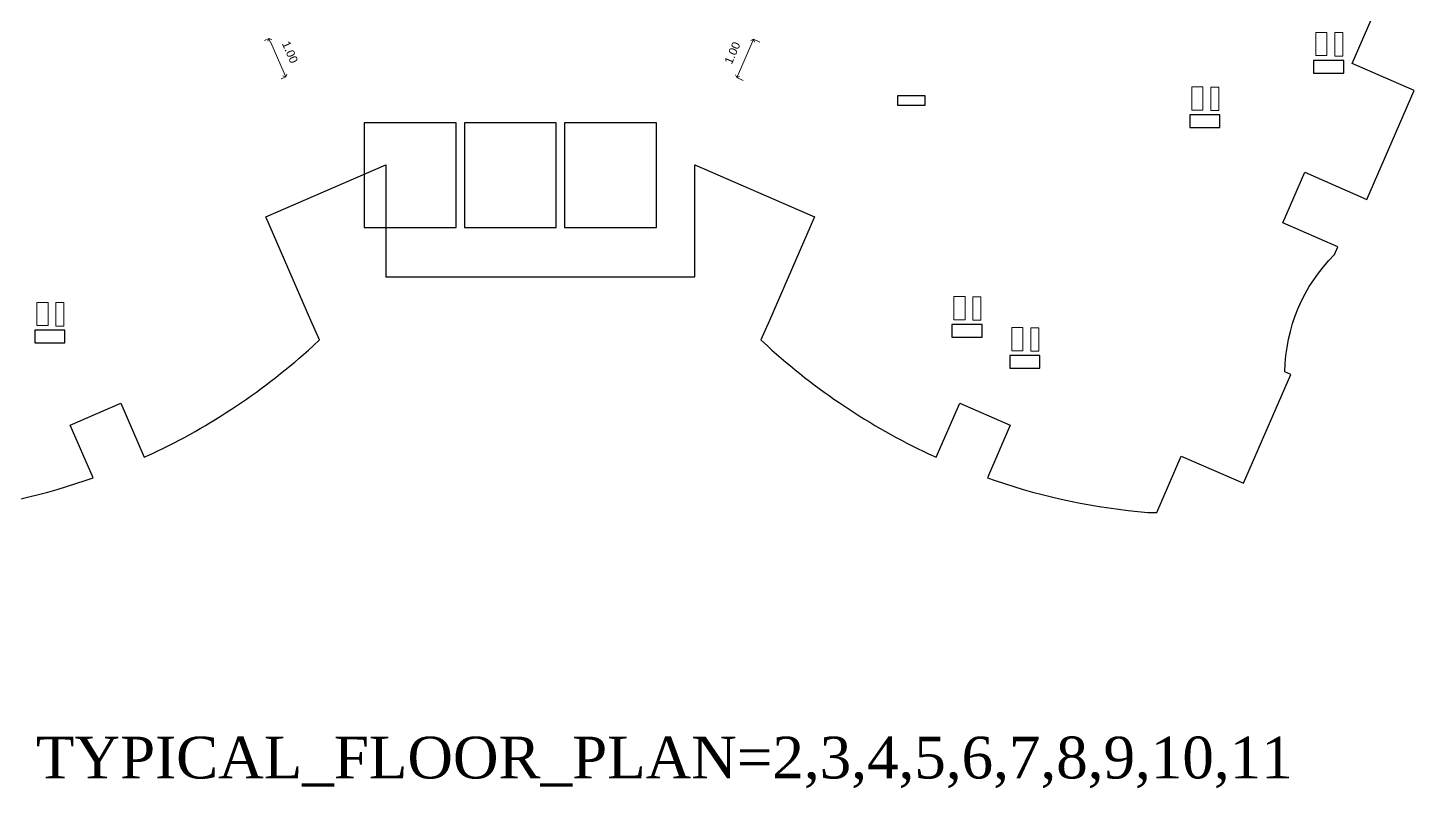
# Model space of a CAD drawing. Header units: metres. Extents: x 0 to 2611, y 0 to 3637.
# Drawn here: x 1508.9 to 1542.11, y 2703.27 to 2721.47 of the extents above; entities that cross this region are included whole.
import ezdxf

# ---------------------------------------------------------------- set-up
doc = ezdxf.new("R2010")
doc.units = ezdxf.units.M
doc.header["$LTSCALE"] = 0.1
doc.linetypes.add('CONTINULUS', pattern=[0])
for name, color, linetype, lineweight in [('BLK_1_FLR_2_BATH', 3, 'Continuous', 0), ('BLK_1_FLR_2_EXIT_WIDTH_DOOR', 7, 'Continuous', 0), ('BLK_1_FLR_2_URINAL', 1, 'Continuous', 0), ('PLAN', 7, 'Continuous', 40)]:
    doc.layers.add(name, color=color, linetype=linetype, lineweight=lineweight)
for name, color, linetype in [('BLK_1_FLR_2_BLT_UP_AREA', 22, 'Continuous'), ('BLK_1_FLR_2_LIFT_2', 1, 'Continuous'), ('BLK_1_FLR_2_LIFT_3', 1, 'Continuous'), ('BLK_1_FLR_2_LIFT_4', 1, 'Continuous'), ('BLK_1_FLR_2_UNITFA', 8, 'Continuous'), ('BLK_1_FLR_2_WATER_CLOSET', 3, 'Continuous')]:
    doc.layers.add(name, color=color, linetype=linetype)
doc.styles.add('Arial', font='arial.ttf', dxfattribs={"height": 0.2})
doc.styles.add('TNR', font='times.ttf', dxfattribs={"height": 0.5})
doc.dimstyles.new('Standard$0', dxfattribs={"dimtxt": 0.2, "dimasz": 0.1, "dimexe": 0, "dimexo": 0, "dimgap": 0.1525, "dimtad": 0, "dimzin": 3, "dimdsep": 46, "dimtxsty": 'Arial', "dimblk": 'OPEN90', "dimcen": 0.09, "dimclrd": 8, "dimclre": 8, "dimclrt": 7, "dimadec": 0, "dimazin": 0, "dimtfac": 1, "dimtofl": 0, "dimtmove": 2, "dimatfit": 2, "dimfxl": 1, "dimtolj": 1, "dimtzin": 0, "dimlwd": 9, "dimlwe": 9, "dimarcsym": 0})

# ---------------------------------------------------------------- blocks, each defined once
blk = doc.blocks.new('_Open90')
at = {"layer": 'PLAN', "color": 0, "lineweight": -2}
for p, q in [((0, 0), (-1, 0)), ((-0.5, 0.5), (0, 0)), ((0, 0), (-0.5, -0.5))]:
    blk.add_line(p, q, dxfattribs=at)
blk = doc.blocks.new('*D353')
at = {"layer": 'BLK_1_FLR_2_EXIT_WIDTH_DOOR', "color": 8, "linetype": 'CONTINULUS', "lineweight": 9, "ltscale": 0.05, "transparency": 16777216}
for p, q in [((1514.571, 2721.164), (1514.678, 2721.211)), ((1515.038, 2720.386), (1514.718, 2721.12)), ((1514.97, 2720.248), (1515.078, 2720.294))]:
    blk.add_line(p, q, dxfattribs=at)
at = {"layer": 'Defpoints', "color": 0, "linetype": 'CONTINULUS', "ltscale": 0.05, "transparency": 16777216}
for p in [(1514.678, 2721.211), (1514.571, 2721.164), (1514.97, 2720.248)]:
    blk.add_point(p, dxfattribs=at)
at = {"layer": 'BLK_1_FLR_2_EXIT_WIDTH_DOOR', "color": 8, "linetype": 'CONTINULUS', "lineweight": 9, "ltscale": 0.05, "transparency": 16777216, "xscale": 0.1, "yscale": 0.1, "zscale": 0.1}
for p, rotation in [((1514.678, 2721.211), 113.5345321859259), ((1515.078, 2720.294), 293.5345321859259)]:
    blk.add_blockref('_Open90', p, dxfattribs=dict(at, rotation=rotation))
at = {"layer": 'BLK_1_FLR_2_EXIT_WIDTH_DOOR', "color": 7, "linetype": 'CONTINULUS', "ltscale": 0.05, "transparency": 16777216, "insert": (1515.181, 2720.885), "char_height": 0.2, "attachment_point": 5, "rotation": 293.5345, "style": 'Arial'}
blk.add_mtext('\\A1;1.00', dxfattribs=at)
blk = doc.blocks.new('*D354')
at = {"layer": 'BLK_1_FLR_2_EXIT_WIDTH_DOOR', "color": 8, "linetype": 'CONTINULUS', "lineweight": 9, "ltscale": 0.05, "transparency": 16777216}
for p, q in [((1526.435, 2721.124), (1526.279, 2721.193)), ((1525.919, 2720.368), (1526.239, 2721.101)), ((1526.036, 2720.208), (1525.879, 2720.276))]:
    blk.add_line(p, q, dxfattribs=at)
at = {"layer": 'Defpoints', "color": 0, "linetype": 'CONTINULUS', "ltscale": 0.05, "transparency": 16777216}
for p in [(1526.279, 2721.193), (1526.435, 2721.124), (1526.036, 2720.208)]:
    blk.add_point(p, dxfattribs=at)
at = {"layer": 'BLK_1_FLR_2_EXIT_WIDTH_DOOR', "color": 8, "linetype": 'CONTINULUS', "lineweight": 9, "ltscale": 0.05, "transparency": 16777216, "xscale": 0.1, "yscale": 0.1, "zscale": 0.1}
for p, rotation in [((1526.279, 2721.193), 66.460314475623), ((1525.879, 2720.276), 246.460314475623)]:
    blk.add_blockref('_Open90', p, dxfattribs=dict(at, rotation=rotation))
at = {"layer": 'BLK_1_FLR_2_EXIT_WIDTH_DOOR', "color": 7, "linetype": 'CONTINULUS', "ltscale": 0.05, "transparency": 16777216, "insert": (1525.776, 2720.866), "char_height": 0.2, "attachment_point": 5, "rotation": 66.4603, "style": 'Arial'}
blk.add_mtext('\\A1;1.00', dxfattribs=at)

msp = doc.modelspace()

# ---------------------------------------------------------------- linework, layer by layer
at = {"layer": 'BLK_1_FLR_2_BATH', "color": 3, "ltscale": 0.05, "elevation": 0}
for points in [[(1540.202, 2721.354), (1540.393, 2721.354), (1540.393, 2720.79), (1540.202, 2720.79)], [(1537.233, 2720.05), (1537.424, 2720.05), (1537.424, 2719.486), (1537.233, 2719.486)], [(1509.575, 2714.894), (1509.766, 2714.894), (1509.766, 2714.33), (1509.575, 2714.33)], [(1531.537, 2715.03), (1531.728, 2715.03), (1531.728, 2714.466), (1531.537, 2714.466)], [(1532.923, 2714.288), (1533.114, 2714.288), (1533.114, 2713.724), (1532.923, 2713.724)]]:
    msp.add_lwpolyline(points, close=True, dxfattribs=at)
at = {"layer": 'BLK_1_FLR_2_BLT_UP_AREA', "color": 14}
msp.add_lwpolyline([(1506.624, 2709.87, 0.062141), (1510.274, 2710.631), (1510.464, 2710.697), (1509.917, 2711.953), (1511.127, 2712.48), (1511.689, 2711.19), (1511.872, 2711.27, 0.074248), (1515.732, 2713.852), (1515.888, 2713.996), (1515.683, 2714.465), (1514.605, 2716.94), (1517.473, 2718.189), (1517.473, 2715.508), (1524.873, 2715.508), (1524.873, 2718.189), (1527.742, 2716.94), (1526.663, 2714.465), (1526.459, 2713.996), (1526.615, 2713.852, 0.074248), (1530.475, 2711.27), (1530.658, 2711.19), (1531.22, 2712.48), (1532.43, 2711.953), (1531.883, 2710.697), (1532.072, 2710.631, 0.062141), (1535.722, 2709.87), (1535.94, 2709.87), (1536.526, 2711.215), (1538.012, 2710.568), (1539.146, 2713.172), (1539.008, 2713.232, -0.196479), (1540.196, 2716.041), (1540.274, 2716.225), (1538.959, 2716.799), (1539.486, 2718.009), (1540.971, 2717.362), (1542.105, 2719.965), (1540.62, 2720.612), (1541.235, 2722.024)], format="xyb", dxfattribs=at)
at = {"layer": 'BLK_1_FLR_2_LIFT_2', "color": 1}
msp.add_lwpolyline([(1519.157, 2719.19), (1516.957, 2719.19), (1516.957, 2716.69), (1519.157, 2716.69), (1519.157, 2719.19)], close=True, dxfattribs=at)
at = {"layer": 'BLK_1_FLR_2_LIFT_3', "color": 1}
msp.add_lwpolyline([(1521.557, 2719.19), (1519.357, 2719.19), (1519.357, 2716.69), (1521.557, 2716.69), (1521.557, 2719.19)], close=True, dxfattribs=at)
at = {"layer": 'BLK_1_FLR_2_LIFT_4', "color": 1}
msp.add_lwpolyline([(1523.957, 2719.19), (1521.757, 2719.19), (1521.757, 2716.69), (1523.957, 2716.69), (1523.957, 2719.19)], close=True, dxfattribs=at)
at = {"layer": 'BLK_1_FLR_2_UNITFA', "color": 5}
msp.add_lwpolyline([(1529.734, 2719.847), (1530.383, 2719.847), (1530.383, 2719.605), (1529.734, 2719.605)], close=True, dxfattribs=at)
at = {"layer": 'BLK_1_FLR_2_URINAL', "color": 2}
for points in [[(1540.013, 2721.357), (1540.013, 2720.801), (1539.746, 2720.801), (1539.746, 2721.357)], [(1537.045, 2720.053), (1537.045, 2719.498), (1536.777, 2719.498), (1536.777, 2720.053)], [(1509.387, 2714.896), (1509.387, 2714.341), (1509.119, 2714.341), (1509.119, 2714.896)], [(1531.349, 2715.033), (1531.349, 2714.477), (1531.081, 2714.477), (1531.081, 2715.033)], [(1532.734, 2714.291), (1532.734, 2713.735), (1532.467, 2713.735), (1532.467, 2714.291)]]:
    msp.add_lwpolyline(points, close=True, dxfattribs=at)
at = {"layer": 'BLK_1_FLR_2_WATER_CLOSET', "color": 3, "elevation": 0}
for points in [[(1540.418, 2720.687), (1539.695, 2720.687), (1539.695, 2720.385), (1540.418, 2720.385)], [(1537.449, 2719.384), (1536.727, 2719.384), (1536.727, 2719.081), (1537.449, 2719.081)], [(1509.791, 2714.227), (1509.069, 2714.227), (1509.069, 2713.924), (1509.791, 2713.924)], [(1531.754, 2714.364), (1531.031, 2714.364), (1531.031, 2714.061), (1531.754, 2714.061)], [(1533.139, 2713.621), (1532.416, 2713.621), (1532.416, 2713.319), (1533.139, 2713.319)]]:
    msp.add_lwpolyline(points, close=True, dxfattribs=at)

# ---------------------------------------------------------------- texts
at = {"layer": 'BLK_1_FLR_2_BLT_UP_AREA', "color": 14, "insert": (1509.098, 2704.501), "char_height": 1, "attachment_point": 1, "style": 'TNR'}
msp.add_mtext_dynamic_manual_height_columns('TYPICAL_FLOOR_PLAN=2,3,4,5,6,7,8,9,10,11', width=87.35169, gutter_width=2.5, heights=[0], dxfattribs=at)

# ---------------------------------------------------------------- dimensions: what is measured, and where the dimension line sits
at = {"layer": 'BLK_1_FLR_2_EXIT_WIDTH_DOOR', "color": 1, "linetype": 'CONTINULUS', "ltscale": 0.05}
for p1, p2, distance, picture, middle in [((1514.97, 2720.248), (1514.571, 2721.164), -0.117, '*D353', (1515.181, 2720.885)), ((1526.036, 2720.208), (1526.435, 2721.124), 0.171, '*D354', (1525.776, 2720.866))]:
    dim = msp.add_aligned_dim(p1=p1, p2=p2, distance=distance, dimstyle='Standard$0', dxfattribs=at)
    dim.commit()
    dim.dimension.update_dxf_attribs({"geometry": picture, "text_midpoint": middle})

doc.saveas('drawing.dxf')
